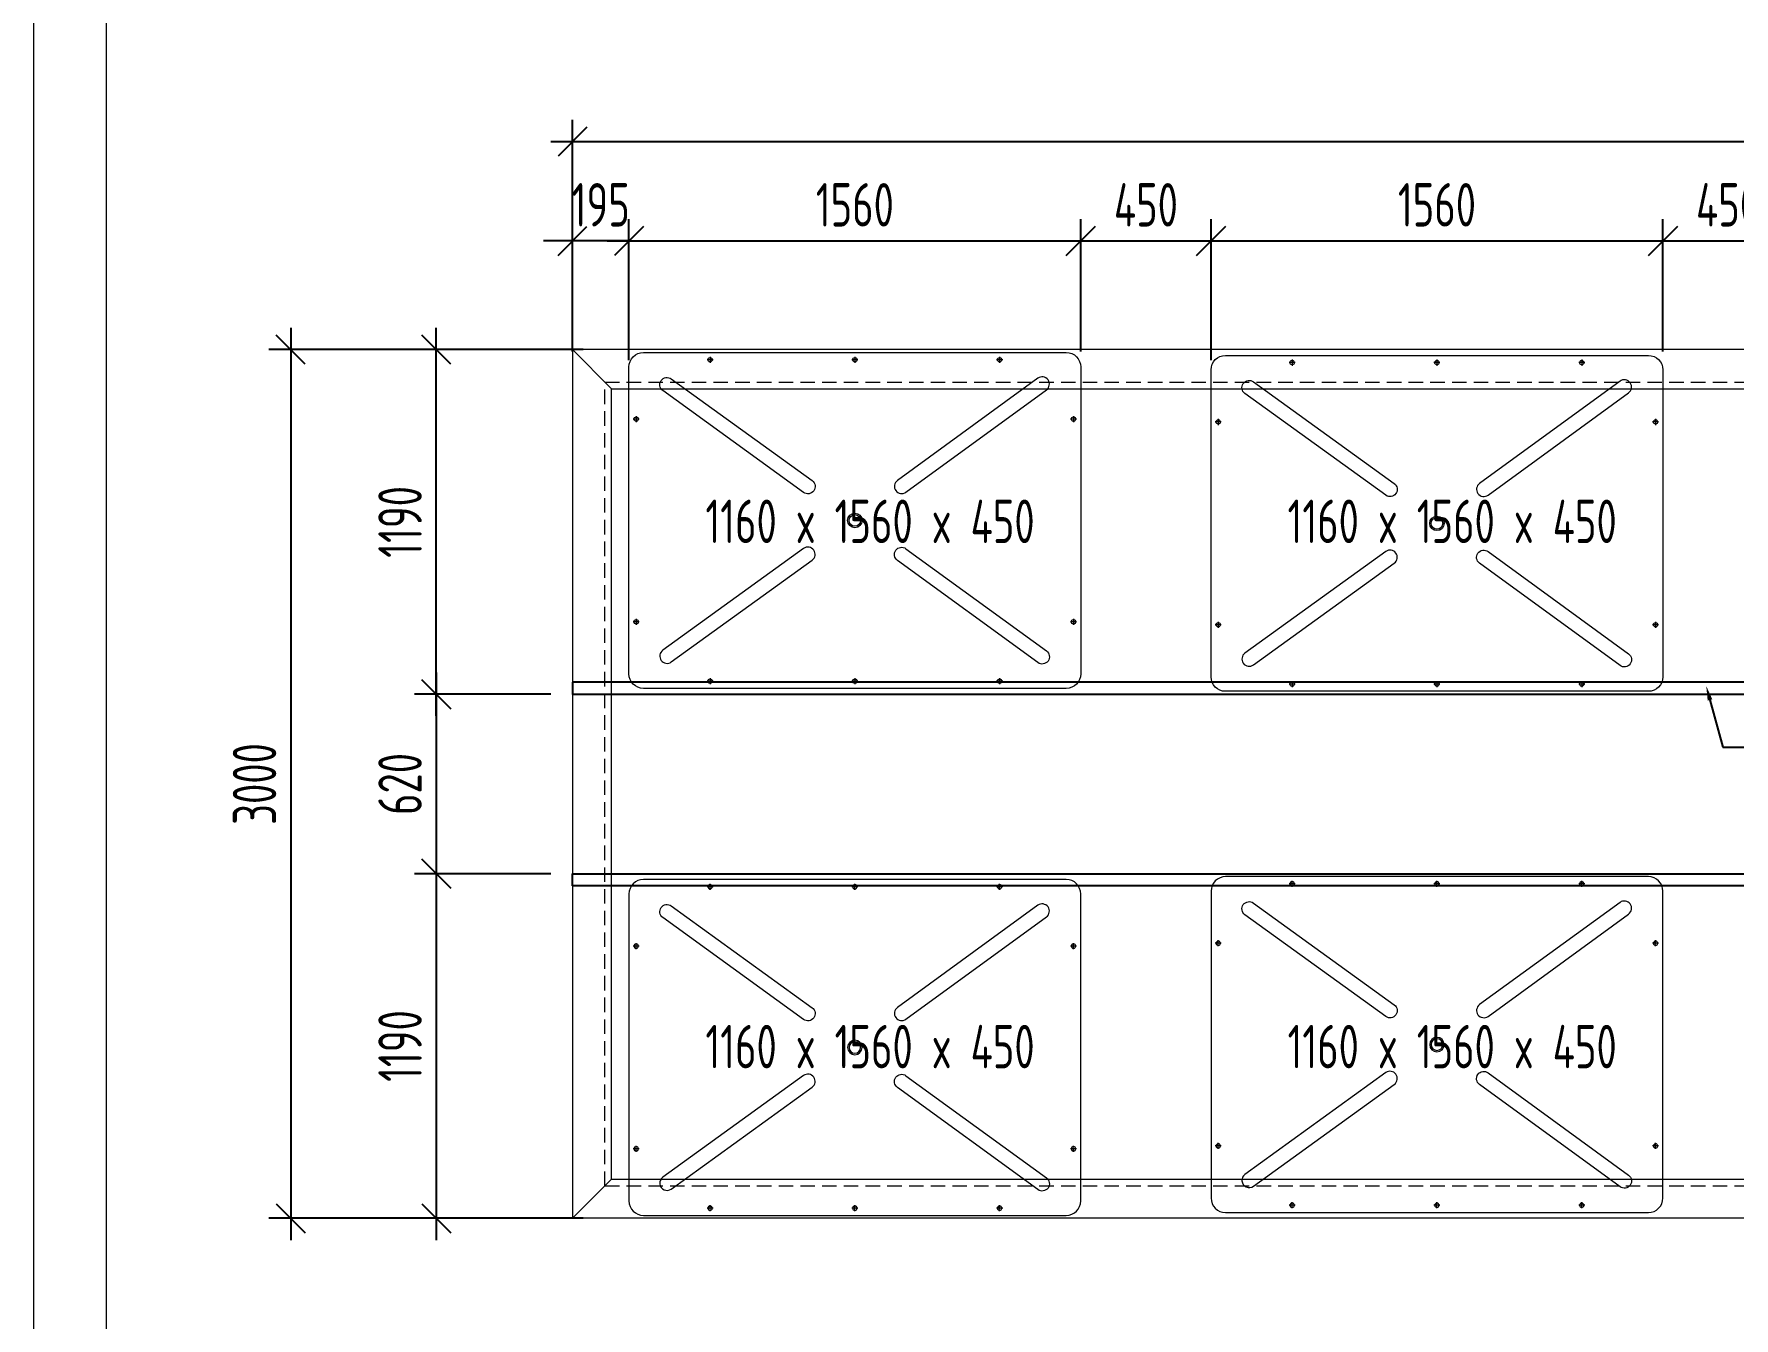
# Model space of a CAD drawing. Header units: millimetres. Extents: x 136606 to 1229059, y 82794 to 127566.
# Drawn here: x 888208 to 894078, y 116925 to 121359 of the extents above; entities that cross this region are included whole.
import ezdxf
from ezdxf import colors
from ezdxf.entities.mleader import LeaderData, LeaderLine
from ezdxf.math import Vec2, Vec3

# ---------------------------------------------------------------- set-up
doc = ezdxf.new("R2010")
doc.units = ezdxf.units.MM
doc.linetypes.add('CENTER', pattern=[0.6, 0.375, -0.075, 0.075, -0.075])
doc.linetypes.add('DASHED', pattern=[0.75, 0.5, -0.25])
for name, color, linetype, lineweight in [('dim', 6, 'Continuous', 13), ('图框', 7, 'Continuous', 13), ('文本', 3, 'Continuous', 13), ('浮箱', 160, 'Continuous', 20), ('铝型材', 7, 'Continuous', 13)]:
    doc.layers.add(name, color=color, linetype=linetype, lineweight=lineweight)
doc.layers.add('卡槽', color=242, linetype='Continuous')
doc.layers.add('标注', color=9, linetype='Continuous')
doc.styles.add('Arial', font='arial.ttf')
doc.styles.add('hztxt', font='ros1.shx', dxfattribs={"width": 0.8, "bigfont": 'hztxt.shx'})
doc.dimstyles.new('DIM-50', dxfattribs={"dimscale": 50, "dimtxt": 3, "dimasz": 2, "dimexe": 1.5, "dimexo": 1.5, "dimgap": 1, "dimtad": 1, "dimdec": 1, "dimdsep": 46, "dimtxsty": 'hztxt', "dimblk": 'OBLIQUE', "dimcen": 0, "dimdle": 1.5, "dimclrd": 9, "dimclre": 9, "dimclrt": 2, "dimadec": 1, "dimazin": 0, "dimtfac": 1, "dimtdec": 1, "dimtix": 1, "dimtmove": 2, "dimatfit": 3, "dimldrblk": 'OBLIQUE', "dimfxl": 15, "dimtolj": 1, "dimtzin": 0, "dimarcsym": 1})

# ---------------------------------------------------------------- blocks, each defined once
blk = doc.blocks.new('GW-TK')
at = {"layer": '图框'}
for points in [[(927183.55, 464715.01), (927603.55, 464715.01), (927603.55, 464418.01), (927183.55, 464418.01)], [(927188.55, 464710.01), (927598.55, 464710.01), (927598.55, 464423.01), (927188.55, 464423.01)]]:
    blk.add_lwpolyline(points, close=True, dxfattribs=at)
blk = doc.blocks.new('_Oblique')
at = {"color": 0, "linetype": 'ByBlock', "lineweight": -2}
blk.add_line((-0.5, -0.5), (0.5, 0.5), dxfattribs=at)
blk = doc.blocks.new('*D2169')
at = {"layer": 'Defpoints', "color": 0, "transparency": 16777216}
for p in [(890067.1, 120986.8), (890067.1, 120268.8, 0), (902067.1, 120268.8)]:
    blk.add_point(p, dxfattribs=at)
at = {"layer": '标注', "color": 9, "lineweight": -2, "transparency": 16777216}
for p, q in [((890067.1, 120343.8), (890067.1, 121061.8)), ((902067.1, 120343.8), (902067.1, 121061.8)), ((902142.1, 120986.8), (889992.1, 120986.8))]:
    blk.add_line(p, q, dxfattribs=at)
at = {"layer": '标注', "color": 9, "lineweight": -2, "transparency": 16777216, "xscale": 100, "yscale": 100, "zscale": 100, "rotation": 180}
blk.add_blockref('_Oblique', (890067.1, 120986.8), dxfattribs=at)
at = {"layer": '标注', "color": 9, "lineweight": -2, "transparency": 16777216, "xscale": 100, "yscale": 100, "zscale": 100}
blk.add_blockref('_Oblique', (902067.1, 120986.8), dxfattribs=at)
at = {"layer": '标注', "color": 2, "transparency": 16777216, "insert": (896067.1, 121111.8), "char_height": 150, "attachment_point": 5, "style": 'hztxt'}
blk.add_mtext('\\A1;12000', dxfattribs=at)
blk = doc.blocks.new('*D2170')
at = {"layer": 'Defpoints', "color": 0, "transparency": 16777216}
for p in [(890067.1, 120643.9), (890067.1, 120186.8, 0), (890262.1, 120157.8, 0)]:
    blk.add_point(p, dxfattribs=at)
at = {"layer": '标注', "color": 9, "lineweight": -2, "transparency": 16777216}
for p, q in [((890067.1, 120261.8), (890067.1, 120718.9)), ((890262.1, 120232.8), (890262.1, 120718.9)), ((890067.1, 120643.9), (889967.1, 120643.9)), ((890262.1, 120643.9), (890067.1, 120643.9)), ((890262.1, 120643.9), (890362.1, 120643.9))]:
    blk.add_line(p, q, dxfattribs=at)
at = {"layer": '标注', "color": 9, "lineweight": -2, "transparency": 16777216, "xscale": 100, "yscale": 100, "zscale": 100}
blk.add_blockref('_Oblique', (890067.1, 120643.9), dxfattribs=at)
at = {"layer": '标注', "color": 9, "lineweight": -2, "transparency": 16777216, "xscale": 100, "yscale": 100, "zscale": 100, "rotation": 180}
blk.add_blockref('_Oblique', (890262.1, 120643.9), dxfattribs=at)
at = {"layer": '标注', "color": 2, "transparency": 16777216, "insert": (890164.6, 120768.9), "char_height": 150, "attachment_point": 5, "style": 'hztxt'}
blk.add_mtext('\\A1;195', dxfattribs=at)
blk = doc.blocks.new('*D2171')
at = {"layer": 'Defpoints', "color": 0, "transparency": 16777216}
for p in [(891822.1, 120643.9), (890262.1, 120157.8, 0), (891822.1, 120186.8, 0)]:
    blk.add_point(p, dxfattribs=at)
at = {"layer": '标注', "color": 9, "lineweight": -2, "transparency": 16777216}
for p, q in [((890262.1, 120232.8), (890262.1, 120718.9)), ((891822.1, 120261.8), (891822.1, 120718.9)), ((890187.1, 120643.9), (891897.1, 120643.9))]:
    blk.add_line(p, q, dxfattribs=at)
at = {"layer": '标注', "color": 9, "lineweight": -2, "transparency": 16777216, "xscale": 100, "yscale": 100, "zscale": 100, "rotation": 180}
blk.add_blockref('_Oblique', (890262.1, 120643.9), dxfattribs=at)
at = {"layer": '标注', "color": 9, "lineweight": -2, "transparency": 16777216, "xscale": 100, "yscale": 100, "zscale": 100}
blk.add_blockref('_Oblique', (891822.1, 120643.9), dxfattribs=at)
at = {"layer": '标注', "color": 2, "transparency": 16777216, "insert": (891042.1, 120768.9), "char_height": 150, "attachment_point": 5, "style": 'hztxt'}
blk.add_mtext('\\A1;1560', dxfattribs=at)
blk = doc.blocks.new('*D2172')
at = {"layer": 'Defpoints', "color": 0, "transparency": 16777216}
for p in [(892272.1, 120643.9), (891822.1, 120186.8, 0), (892272.1, 120157.8, 0)]:
    blk.add_point(p, dxfattribs=at)
at = {"layer": '标注', "color": 9, "lineweight": -2, "transparency": 16777216}
for p, q in [((891822.1, 120261.8), (891822.1, 120718.9)), ((892272.1, 120232.8), (892272.1, 120718.9)), ((891747.1, 120643.9), (892347.1, 120643.9))]:
    blk.add_line(p, q, dxfattribs=at)
at = {"layer": '标注', "color": 9, "lineweight": -2, "transparency": 16777216, "xscale": 100, "yscale": 100, "zscale": 100, "rotation": 180}
blk.add_blockref('_Oblique', (891822.1, 120643.9), dxfattribs=at)
at = {"layer": '标注', "color": 9, "lineweight": -2, "transparency": 16777216, "xscale": 100, "yscale": 100, "zscale": 100}
blk.add_blockref('_Oblique', (892272.1, 120643.9), dxfattribs=at)
at = {"layer": '标注', "color": 2, "transparency": 16777216, "insert": (892047.1, 120768.9), "char_height": 150, "attachment_point": 5, "style": 'hztxt'}
blk.add_mtext('\\A1;450', dxfattribs=at)
blk = doc.blocks.new('*D2173')
at = {"layer": 'Defpoints', "color": 0, "transparency": 16777216}
for p in [(893832.1, 120643.9), (892272.1, 120157.8, 0), (893832.1, 120186.8, 0)]:
    blk.add_point(p, dxfattribs=at)
at = {"layer": '标注', "color": 9, "lineweight": -2, "transparency": 16777216}
for p, q in [((892272.1, 120232.8), (892272.1, 120718.9)), ((893832.1, 120261.8), (893832.1, 120718.9)), ((892197.1, 120643.9), (893907.1, 120643.9))]:
    blk.add_line(p, q, dxfattribs=at)
at = {"layer": '标注', "color": 9, "lineweight": -2, "transparency": 16777216, "xscale": 100, "yscale": 100, "zscale": 100, "rotation": 180}
blk.add_blockref('_Oblique', (892272.1, 120643.9), dxfattribs=at)
at = {"layer": '标注', "color": 9, "lineweight": -2, "transparency": 16777216, "xscale": 100, "yscale": 100, "zscale": 100}
blk.add_blockref('_Oblique', (893832.1, 120643.9), dxfattribs=at)
at = {"layer": '标注', "color": 2, "transparency": 16777216, "insert": (893052.1, 120768.9), "char_height": 150, "attachment_point": 5, "style": 'hztxt'}
blk.add_mtext('\\A1;1560', dxfattribs=at)
blk = doc.blocks.new('*D2174')
at = {"layer": 'Defpoints', "color": 0, "transparency": 16777216}
for p in [(894282.1, 120643.9), (893832.1, 120186.8, 0), (894282.1, 120157.8, 0)]:
    blk.add_point(p, dxfattribs=at)
at = {"layer": '标注', "color": 9, "lineweight": -2, "transparency": 16777216}
for p, q in [((893832.1, 120261.8), (893832.1, 120718.9)), ((894282.1, 120232.8), (894282.1, 120718.9)), ((893757.1, 120643.9), (894357.1, 120643.9))]:
    blk.add_line(p, q, dxfattribs=at)
at = {"layer": '标注', "color": 9, "lineweight": -2, "transparency": 16777216, "xscale": 100, "yscale": 100, "zscale": 100, "rotation": 180}
blk.add_blockref('_Oblique', (893832.1, 120643.9), dxfattribs=at)
at = {"layer": '标注', "color": 9, "lineweight": -2, "transparency": 16777216, "xscale": 100, "yscale": 100, "zscale": 100}
blk.add_blockref('_Oblique', (894282.1, 120643.9), dxfattribs=at)
at = {"layer": '标注', "color": 2, "transparency": 16777216, "insert": (894057.1, 120768.9), "char_height": 150, "attachment_point": 5, "style": 'hztxt'}
blk.add_mtext('\\A1;450', dxfattribs=at)
blk = doc.blocks.new('FX')
at = {"layer": '浮箱', "color": 5, "linetype": 'Continuous'}
for p, q in [((1949463, 183145.6, 0), (1950923, 183145.6, 0)), ((1949413, 182035.6, 0), (1949413, 183095.6, 0)), ((1950973, 183095.6, 0), (1950973, 182035.6, 0)), ((1950923, 181985.6, 0), (1949463, 181985.6, 0))]:
    blk.add_line(p, q, dxfattribs=at)
at = {"layer": '浮箱', "linetype": 'Continuous'}
for p, q in [((1950793.9, 183145.7, 0), (1950793.9, 183145.6, 0)), ((1950798.7, 183145.6, 0), (1950798.7, 183145.7, 0)), ((1950798.8, 183145.6, 0), (1950798.8, 183145.7, 0)), ((1950799, 183145.6, 0), (1950799, 183145.7, 0)), ((1950799.6, 183145.7, 0), (1950799.6, 183145.6, 0)), ((1950799.7, 183145.7, 0), (1950799.7, 183145.6, 0)), ((1950800, 183145.7, 0), (1950800, 183145.6, 0)), ((1950805.4, 183145.6, 0), (1950805.4, 183145.7, 0)), ((1949413, 182978.1, 0), (1949412.8, 182978.1, 0)), ((1949412.9, 182972.6, 0), (1949413, 182972.6, 0)), ((1949412.9, 182972.3, 0), (1949413, 182972.3, 0)), ((1949412.9, 182972.3, 0), (1949413, 182972.3, 0)), ((1949413, 182971.6, 0), (1949412.9, 182971.6, 0)), ((1949413, 182971.4, 0), (1949412.9, 182971.4, 0)), ((1949413, 182971.3, 0), (1949412.9, 182971.3, 0)), ((1949412.9, 182966.5, 0), (1949413, 182966.5, 0))]:
    blk.add_line(p, q, dxfattribs=at)
at = {"layer": '浮箱', "color": 1, "linetype": 'CENTER', "ltscale": 9.652}
for p, q in [((1949703.4, 183120.6, 0), (1949682.5, 183120.6, 0)), ((1949693, 183131, 0), (1949693, 183110.1, 0)), ((1950203.4, 183120.6, 0), (1950182.5, 183120.6, 0)), ((1950193, 183131, 0), (1950193, 183110.1, 0)), ((1950703.4, 183120.6, 0), (1950682.5, 183120.6, 0)), ((1950693, 183131, 0), (1950693, 183110.1, 0)), ((1949448.4, 182915.6, 0), (1949427.5, 182915.6, 0)), ((1949438, 182926, 0), (1949438, 182905.1, 0)), ((1950958.4, 182915.6, 0), (1950937.5, 182915.6, 0)), ((1950948, 182926, 0), (1950948, 182905.1, 0)), ((1949448.4, 182215.6, 0), (1949427.5, 182215.6, 0)), ((1949438, 182226, 0), (1949438, 182205.1, 0)), ((1950958.4, 182215.6, 0), (1950937.5, 182215.6, 0)), ((1950948, 182226, 0), (1950948, 182205.1, 0)), ((1949703.4, 182010.6, 0), (1949682.5, 182010.6, 0)), ((1949693, 182021, 0), (1949693, 182000.1, 0)), ((1950203.4, 182010.6, 0), (1950182.5, 182010.6, 0)), ((1950193, 182021, 0), (1950193, 182000.1, 0)), ((1950703.4, 182010.6, 0), (1950682.5, 182010.6, 0)), ((1950693, 182021, 0), (1950693, 182000.1, 0))]:
    blk.add_line(p, q, dxfattribs=at)
at = {"layer": '浮箱', "color": 5, "linetype": 'Continuous', "elevation": 0}
for points in [[(1949529.9, 183013.8, -1), (1949559.2, 183054.4), (1950045.5, 182703, -0.999989), (1950016.2, 182662.5), (1949529.9, 183013.8)], [(1950854.5, 183016.1, 1), (1950825.1, 183056.6), (1950340, 182703.5, 0.999989), (1950369.4, 182663.1), (1950854.5, 183016.1)], [(1949529.9, 182117.3, 1), (1949559.2, 182076.8), (1950045.5, 182428.2, 0.999989), (1950016.2, 182468.7), (1949529.9, 182117.3)], [(1950854.5, 182115, -1), (1950825.1, 182074.6), (1950340, 182427.7, -0.999989), (1950369.4, 182468.1), (1950854.5, 182115)]]:
    blk.add_lwpolyline(points, format="xyb", dxfattribs=at)
blk.add_lwpolyline([(1950207.7, 182585.8), (1950207.7, 182585.8)], dxfattribs=at)
at = {"layer": '浮箱', "color": 9, "linetype": 'Continuous'}
for centre in [(1949693, 183120.6, 0), (1950193, 183120.6, 0), (1950693, 183120.6, 0), (1949438, 182915.6, 0), (1950948, 182915.6, 0), (1949438, 182215.6, 0), (1950948, 182215.6, 0), (1949693, 182010.6, 0), (1950193, 182010.6, 0), (1950693, 182010.6, 0)]:
    blk.add_circle(centre, 7.5, dxfattribs=at)
at = {"layer": '浮箱', "color": 5, "linetype": 'Continuous'}
for radius in [25, 20]:
    blk.add_circle((1950193, 182565.6, 0), radius, dxfattribs=at)
at = {"layer": '浮箱', "color": 5, "linetype": 'Continuous', "extrusion": (0, 0, -1)}
for centre, start, end in [((-1949463, 183095.6, 0), 0, 90), ((-1950923, 183095.6, 0), 90, 180), ((-1949463, 182035.6, 0), 270, 0), ((-1950923, 182035.6, 0), 180, 270)]:
    blk.add_arc(centre, 50, start, end, dxfattribs=at)
blk = doc.blocks.new('*D2107')
at = {"layer": 'Defpoints', "color": 0, "transparency": 16777216}
for p in [(890067.1, 120268.8), (889094.2, 117268.8), (890067.1, 117268.8)]:
    blk.add_point(p, dxfattribs=at)
at = {"layer": '标注', "color": 9, "lineweight": -2, "transparency": 16777216}
for p, q in [((889094.2, 120343.8), (889094.2, 117193.8)), ((889992.1, 120268.8), (889019.2, 120268.8)), ((889992.1, 117268.8), (889019.2, 117268.8))]:
    blk.add_line(p, q, dxfattribs=at)
at = {"layer": '标注', "color": 9, "lineweight": -2, "transparency": 16777216, "xscale": 100, "yscale": 100, "zscale": 100}
for p, rotation in [((889094.2, 120268.8), 90), ((889094.2, 117268.8), 270)]:
    blk.add_blockref('_Oblique', p, dxfattribs=dict(at, rotation=rotation))
at = {"layer": '标注', "color": 2, "transparency": 16777216, "insert": (888969.2, 118768.8), "char_height": 150, "attachment_point": 5, "rotation": 90, "style": 'hztxt'}
blk.add_mtext('\\A1;3000', dxfattribs=at)
blk = doc.blocks.new('*D2108')
at = {"layer": 'Defpoints', "color": 0, "transparency": 16777216}
for p in [(889596.7, 120268.8), (890179.1, 120268.8), (890067.1, 119078.8, 0)]:
    blk.add_point(p, dxfattribs=at)
at = {"layer": '标注', "color": 9, "lineweight": -2, "transparency": 16777216}
for p, q in [((889596.7, 119003.8), (889596.7, 120343.8)), ((890104.1, 120268.8), (889521.7, 120268.8)), ((889992.1, 119078.8), (889521.7, 119078.8))]:
    blk.add_line(p, q, dxfattribs=at)
at = {"layer": '标注', "color": 9, "lineweight": -2, "transparency": 16777216, "xscale": 100, "yscale": 100, "zscale": 100}
for p, rotation in [((889596.7, 120268.8), 90), ((889596.7, 119078.8), 270)]:
    blk.add_blockref('_Oblique', p, dxfattribs=dict(at, rotation=rotation))
at = {"layer": '标注', "color": 2, "transparency": 16777216, "insert": (889471.7, 119673.8), "char_height": 150, "attachment_point": 5, "rotation": 90, "style": 'hztxt'}
blk.add_mtext('\\A1;1190', dxfattribs=at)
blk = doc.blocks.new('*D2109')
at = {"layer": 'Defpoints', "color": 0, "transparency": 16777216}
for p in [(890067.1, 118458.8, 0), (889596.7, 117268.8), (890179.1, 117268.8)]:
    blk.add_point(p, dxfattribs=at)
at = {"layer": '标注', "color": 9, "lineweight": -2, "transparency": 16777216}
for p, q in [((889596.7, 118533.8), (889596.7, 117193.8)), ((889992.1, 118458.8), (889521.7, 118458.8)), ((890104.1, 117268.8), (889521.7, 117268.8))]:
    blk.add_line(p, q, dxfattribs=at)
at = {"layer": '标注', "color": 9, "lineweight": -2, "transparency": 16777216, "xscale": 100, "yscale": 100, "zscale": 100}
for p, rotation in [((889596.7, 118458.8), 90), ((889596.7, 117268.8), 270)]:
    blk.add_blockref('_Oblique', p, dxfattribs=dict(at, rotation=rotation))
at = {"layer": '标注', "color": 2, "transparency": 16777216, "insert": (889471.7, 117863.8), "char_height": 150, "attachment_point": 5, "rotation": 90, "style": 'hztxt'}
blk.add_mtext('\\A1;1190', dxfattribs=at)
blk = doc.blocks.new('*D2110')
at = {"layer": 'Defpoints', "color": 0, "transparency": 16777216}
for p in [(890067.1, 119078.8), (889596.7, 118458.8), (890067.1, 118458.8, 0)]:
    blk.add_point(p, dxfattribs=at)
at = {"layer": '标注', "color": 9, "lineweight": -2, "transparency": 16777216}
for p, q in [((889596.7, 119153.8), (889596.7, 118383.8)), ((889992.1, 119078.8), (889521.7, 119078.8)), ((889992.1, 118458.8), (889521.7, 118458.8))]:
    blk.add_line(p, q, dxfattribs=at)
at = {"layer": '标注', "color": 9, "lineweight": -2, "transparency": 16777216, "xscale": 100, "yscale": 100, "zscale": 100}
for p, rotation in [((889596.7, 119078.8), 90), ((889596.7, 118458.8), 270)]:
    blk.add_blockref('_Oblique', p, dxfattribs=dict(at, rotation=rotation))
at = {"layer": '标注', "color": 2, "transparency": 16777216, "insert": (889471.7, 118768.8), "char_height": 150, "attachment_point": 5, "rotation": 90, "style": 'hztxt'}
blk.add_mtext('\\A1;620', dxfattribs=at)

msp = doc.modelspace()

# ---------------------------------------------------------------- linework, layer by layer
at = {"layer": 'dim', "color": 1, "linetype": 'DASHED', "ltscale": 100}
for p, q in [((890179.0763, 120156.8151), (902067.0763, 120156.8151)), ((890179.0763, 117380.8151), (890179.0763, 120156.8151)), ((890179.0763, 117380.8151), (902067.0763, 117380.8151))]:
    msp.add_line(p, q, dxfattribs=at)
at = {"layer": '卡槽', "color": 22, "ltscale": 5000}
for points in [[(890067.0763, 119120.8151), (890067.0763, 119078.8151), (902059.5763, 119078.8151), (902059.5763, 119120.8151)], [(890067.0763, 118416.8151), (890067.0763, 118458.8151), (902059.5763, 118458.8151), (902059.5763, 118416.8151)]]:
    msp.add_lwpolyline(points, close=True, dxfattribs=at)
at = {"layer": '铝型材', "color": 3}
for points in [[(902067.0763, 120268.8151), (890067.0763, 120268.8151), (890202.0763, 120133.8151), (902067.0763, 120133.8151)], [(890067.0763, 120268.8151), (890067.0763, 117268.8151), (890202.0763, 117403.8151), (890202.0763, 120133.8151)], [(902067.0763, 117268.8151), (890067.0763, 117268.8151), (890202.0763, 117403.8151), (902067.0763, 117403.8151)]]:
    msp.add_lwpolyline(points, close=True, dxfattribs=at)

# ---------------------------------------------------------------- block references
at = {"xscale": 50, "yscale": 50, "zscale": 50}
msp.add_blockref('GW-TK', (-45470969.8482, -23108410.2232), dxfattribs=at)
for p in [(-1059150.8919, -62886.7737, 0.0005), (-1057140.8919, -62896.7737, 0.0005)]:
    msp.add_blockref('FX', p)
at = {"xscale": -1, "rotation": 180}
for p in [(-1059150.8919, 300424.4039, 0.0005), (-1057140.8919, 300434.4039, 0.0005)]:
    msp.add_blockref('FX', p, dxfattribs=at)

# ---------------------------------------------------------------- texts
at = {"layer": '文本', "color": 3, "char_height": 150, "style": 'hztxt'}
for insert, attachment_point in [((891662.9374, 119750.7818, -0.0005), 3), ((893672.9374, 119750.7818, -0.0005), 3), ((891662.9374, 117786.8484, -0.0005), 9), ((893672.9374, 117786.8484, -0.0005), 9)]:
    msp.add_mtext('\\pi41.0595;1160 x 1560 x 450          ', dxfattribs=dict(at, insert=insert, attachment_point=attachment_point))

# ---------------------------------------------------------------- dimensions: what is measured, and where the dimension line sits
at = {"layer": '标注'}
for base, p1, p2, angle, picture, middle in [((890067.0763, 120986.8265), (902067.0763, 120268.8151), (890067.0763, 120268.8151, 0.0005), 180, '*D2169', (896067.0763, 121111.8265)), ((889094.1719, 117268.8151), (890067.0763, 120268.8151), (890067.0763, 117268.8151), 90, '*D2107', (888969.1719, 118768.8151)), ((889596.6694, 120268.8151), (890067.0763, 119078.8151, 0.0005), (890179.0763, 120268.8151), 90, '*D2108', (889471.6694, 119673.8151)), ((889596.6694, 118458.8151), (890067.0763, 119078.8151), (890067.0763, 118458.8151, 0.0005), 90, '*D2110', (889471.6694, 118768.8151)), ((889596.6694, 117268.8151), (890067.0763, 118458.8151, 0.0005), (890179.0763, 117268.8151), 270, '*D2109', (889471.6694, 117863.8151))]:
    dim = msp.add_linear_dim(base=base, p1=p1, p2=p2, angle=angle, dimstyle='DIM-50', dxfattribs=at)
    dim.commit()
    dim.dimension.update_dxf_attribs({"geometry": picture, "text_midpoint": middle})
for base, p1, p2, picture, middle in [((890067.0763, 120643.9146), (890262.0763, 120157.8151, -0.001), (890067.0763, 120186.8151, 0.001), '*D2170', (890164.5763, 120768.9146)), ((891822.0763, 120643.9146), (890262.0763, 120157.8151, -0.001), (891822.0763, 120186.8151, -0.001), '*D2171', (891042.0763, 120768.9146)), ((892272.0763, 120643.9146), (891822.0763, 120186.8151, -0.001), (892272.0763, 120157.8151, -0.001), '*D2172', (892047.0763, 120768.9146)), ((893832.0763, 120643.9146), (892272.0763, 120157.8151, -0.001), (893832.0763, 120186.8151, -0.001), '*D2173', (893052.0763, 120768.9146)), ((894282.0763, 120643.9146), (893832.0763, 120186.8151, -0.001), (894282.0763, 120157.8151, -0.001), '*D2174', (894057.0763, 120768.9146))]:
    dim = msp.add_linear_dim(base=base, p1=p1, p2=p2, dimstyle='DIM-50', dxfattribs=at)
    dim.commit()
    dim.dimension.update_dxf_attribs({"geometry": picture, "text_midpoint": middle})

# ---------------------------------------------------------------- leaders
at = {"layer": '标注', "color": 6}
ml = msp.add_multileader_mtext('Standard', dxfattribs=at)
ml.set_content('5#', color=6, style='Arial')
ml.set_leader_properties(color=8)
ml.build(insert=Vec2(0, 0))
ml.multileader.update_dxf_attribs({"dogleg_length": 100, "arrow_head_size": 50})
ctx = ml.context
ctx.base_point, ctx.char_height, ctx.arrow_head_size, ctx.plane_origin = Vec3(894138.8665, 118895.8656), 150, 50, Vec3(894339.8301, 117397.2766)
ctx.text_align_type = 2
notes = []
notes.append((ctx, [(1, (1, 1, 0), (894038.8665, 118895.8656), (1, 0), 100, [(0, [(893981.7868, 119107.1641)], 0, [])])]))
ctx.mtext.insert, ctx.mtext.alignment, ctx.mtext.flow_direction = Vec3(894361.7509, 118972.1245), 3, 5
for ctx, leaders in notes:
    for number, flags, end, landing, length, lines in leaders:
        leader = LeaderData()
        leader.index, (leader.has_last_leader_line, leader.has_dogleg_vector, leader.attachment_direction) = number, flags
        leader.last_leader_point, leader.dogleg_vector, leader.dogleg_length = Vec3(end), Vec3(landing), length
        for number, points, colour, breaks in lines:
            line = LeaderLine()
            line.index, line.vertices, line.color, line.breaks = number, Vec3.list(points), colors.encode_raw_color(colour), breaks
            leader.lines.append(line)
        ctx.leaders.append(leader)

doc.saveas('drawing.dxf')
